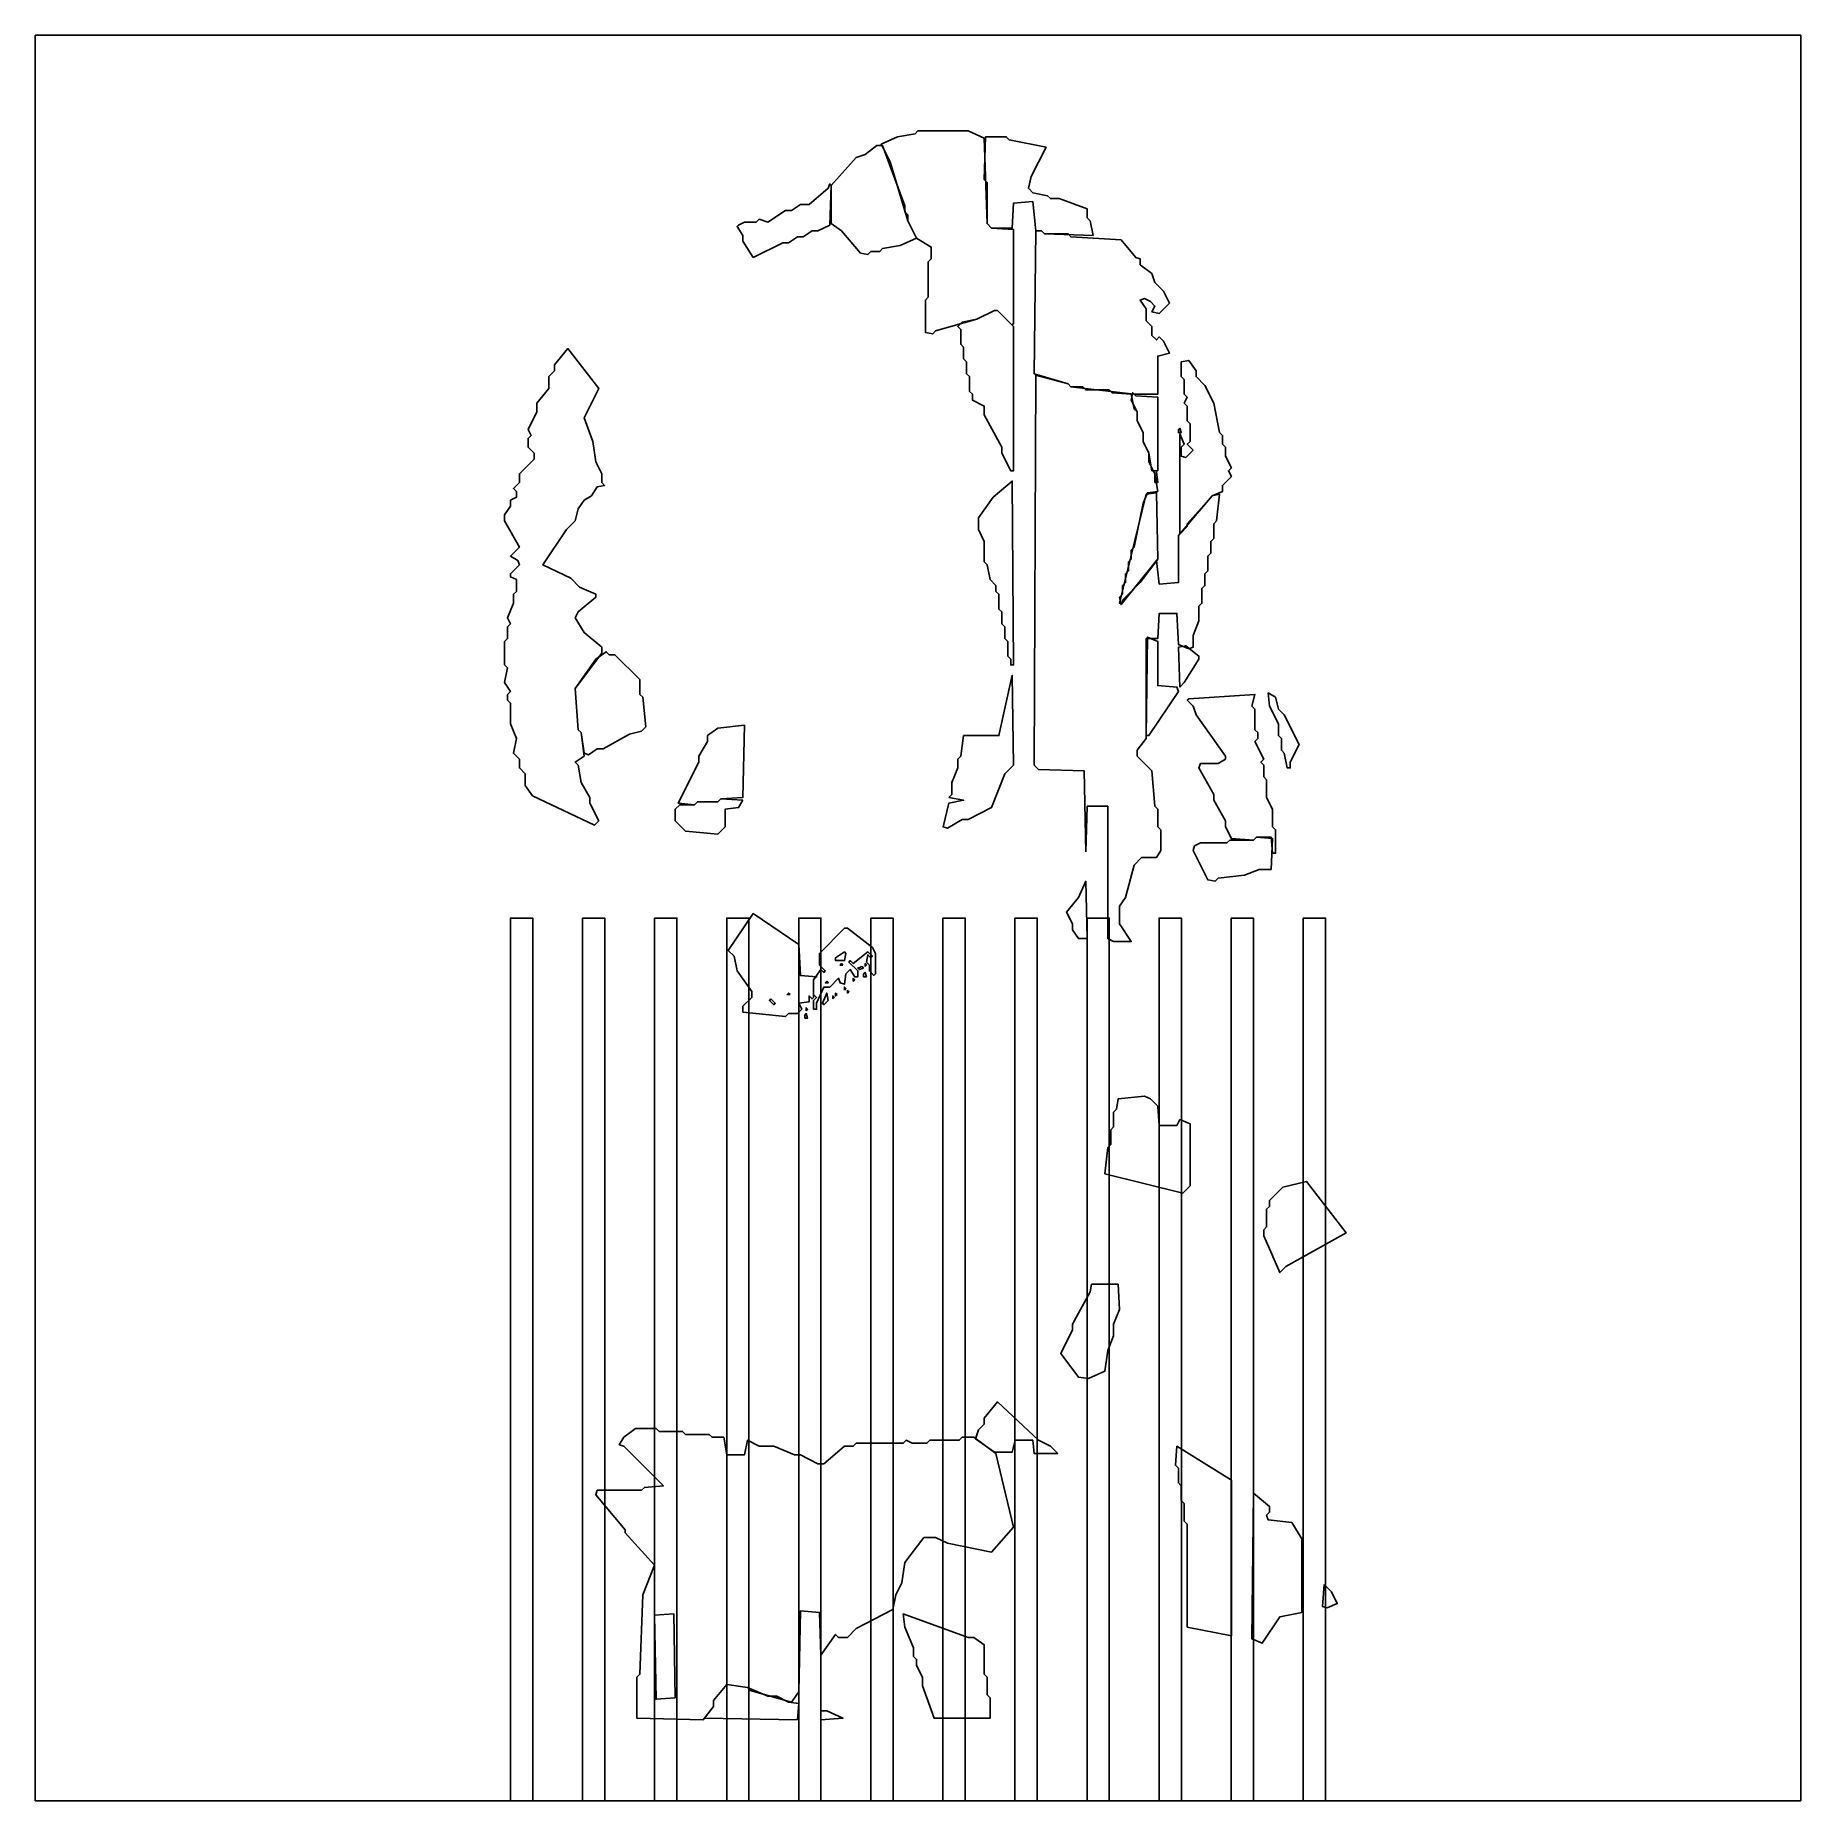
# Model space of a CAD drawing. Header units: millimetres. Extents: x 0 to 283, y 0 to 283.
import ezdxf

# ---------------------------------------------------------------- set-up
doc = ezdxf.new("R2010")
doc.units = ezdxf.units.MM
for name, color, linetype in [('CUT_OUTLINE', 5, 'Continuous'), ('CUT_SLOT', 1, 'Continuous'), ('ENG_D', 3, 'Continuous'), ('ENG_K', 2, 'Continuous'), ('ENG_L', 4, 'Continuous')]:
    doc.layers.add(name, color=color, linetype=linetype)

msp = doc.modelspace()

# ---------------------------------------------------------------- linework, layer by layer
at = {"layer": 'CUT_OUTLINE'}
msp.add_lwpolyline([(0, 0), (282.84, 0), (282.84, 282.84), (0, 282.84), (0, 0)], close=True, dxfattribs=at)
at = {"layer": 'CUT_SLOT'}
for points in [[(76.13, 0), (79.69, 0), (79.69, 141.42), (76.13, 141.42), (76.13, 0)], [(87.68, 0), (91.24, 0), (91.24, 141.42), (87.68, 141.42), (87.68, 0)], [(99.22, 0), (102.79, 0), (102.79, 141.42), (99.22, 141.42), (99.22, 0)], [(110.77, 0), (114.34, 0), (114.34, 141.42), (110.77, 141.42), (110.77, 0)], [(122.32, 0), (125.88, 0), (125.88, 141.42), (122.32, 141.42), (122.32, 0)], [(133.87, 0), (137.43, 0), (137.43, 141.42), (133.87, 141.42), (133.87, 0)], [(145.41, 0), (148.98, 0), (148.98, 141.42), (145.41, 141.42), (145.41, 0)], [(156.96, 0), (160.52, 0), (160.52, 141.42), (156.96, 141.42), (156.96, 0)], [(168.51, 0), (172.07, 0), (172.07, 141.42), (168.51, 141.42), (168.51, 0)], [(180.05, 0), (183.62, 0), (183.62, 141.42), (180.05, 141.42), (180.05, 0)], [(191.6, 0), (195.16, 0), (195.16, 141.42), (191.6, 141.42), (191.6, 0)], [(203.15, 0), (206.71, 0), (206.71, 141.42), (203.15, 141.42), (203.15, 0)]]:
    msp.add_lwpolyline(points, close=True, dxfattribs=at)
at = {"layer": 'ENG_D'}
for points in [[(143.07, 240.89), (143.07, 246.54), (143.54, 247.02), (143.54, 248.9), (141.19, 250.32), (139.77, 253.14), (136.94, 262.57), (135.53, 265.4), (138.12, 266.58), (140.95, 267.05), (141.42, 267.52), (149.44, 267.52), (152.03, 266.34), (152.5, 252.67), (153.21, 251.97), (156.74, 251.73), (156.74, 236.65), (156.51, 236.41), (154.15, 238.77), (153.68, 238.77), (150.85, 237.35), (144.25, 235.47), (143.78, 235), (142.6, 235.23), (142.6, 240.42), (143.07, 240.89)], [(113.37, 250.79), (112.43, 252.2), (112.67, 252.44), (113.61, 252.91), (115.49, 252.91), (115.97, 253.38), (117.38, 252.91), (120.21, 254.79), (121.15, 254.79), (122.57, 255.74), (123.98, 255.74), (127.04, 258.33), (127.28, 259.04), (127.51, 258.8), (127.28, 252.44), (125.39, 251.49), (124.45, 251.49), (123.04, 250.55), (122.09, 250.55), (120.68, 249.61), (119.74, 249.61), (115.02, 247.25), (113.37, 249.84), (113.37, 250.79)], [(160.04, 228.63), (160.28, 251.49), (161.22, 251.49), (161.69, 251.02), (165.46, 251.02), (165.93, 250.55), (173.95, 250.08), (176.31, 247.25), (177.01, 247.02), (177.01, 246.07), (178.9, 244.66), (179.37, 243.24), (180.78, 241.83), (181.73, 239.94), (180.08, 238.29), (178.9, 238.53), (179.37, 239.47), (178.66, 240.18), (177.72, 240.65), (177.01, 240.42), (177.96, 239), (177.96, 237.12), (178.9, 236.17), (178.9, 234.76), (179.61, 234.05), (180.08, 234.52), (180.78, 233.82), (181.73, 231.93), (179.84, 231.46), (179.84, 225.33), (176.07, 225.33), (165.93, 226.51), (165.46, 226.98), (160.04, 228.63)], [(185.5, 216.37), (184.55, 217.32), (185.03, 217.79), (185.03, 220.62), (184.55, 221.09), (184.55, 223.45), (184.08, 223.92), (184.55, 224.86), (184.08, 225.33), (184.08, 227.69), (183.61, 228.16), (183.61, 230.52), (184.79, 230.75), (185.97, 229.1), (185.97, 228.16), (187.38, 226.75), (188.8, 223.92), (189.74, 219.2), (190.21, 218.73), (190.21, 217.32), (190.68, 216.85), (190.68, 215.43), (191.63, 213.55), (191.15, 213.07), (191.63, 212.13), (190.21, 210.72), (190.21, 209.78), (188.56, 209.07), (184.55, 204.59), (184.55, 204.12), (183.38, 202.94), (183.38, 218.97), (184.08, 217.32), (183.61, 216.85), (183.61, 215.43), (184.32, 215.2), (185.5, 216.37)], [(179.37, 211.19), (179.37, 212.6), (179.61, 212.84), (179.84, 211.19), (179.37, 211.19)], [(174.18, 192.33), (174.18, 191.86), (173.71, 191.86), (177.96, 209.3), (179.61, 209.54), (179.84, 198.93), (177.01, 195.16), (174.18, 192.33)], [(91.92, 183.61), (92.87, 183.61), (96.87, 179.61), (96.87, 177.25), (97.35, 176.78), (97.82, 172.06), (97.11, 171.36), (95.22, 170.88), (90.98, 168.53), (90.04, 168.53), (88.62, 167.58), (87.92, 167.82), (87.45, 171.12), (86.97, 171.59), (86.5, 178.19), (89.8, 182.9), (91.45, 184.08), (91.92, 183.61)], [(188.8, 161.22), (186.44, 165.46), (186.68, 166.17), (189.5, 166.17), (190.68, 166.88), (190.68, 167.35), (185.97, 173.95), (185.5, 175.36), (184.55, 176.31), (184.79, 176.54), (195.4, 177.25), (194.93, 175.36), (195.4, 174.89), (195.4, 171.59), (195.87, 171.12), (195.87, 170.18), (195.4, 169.71), (196.81, 166.88), (196.34, 166.41), (196.81, 165.93), (196.81, 164.05), (197.28, 163.58), (197.28, 160.75), (198.23, 158.86), (198.23, 156.03), (198.7, 155.56), (198.7, 151.79), (198.23, 151.79), (197.99, 154.38), (195.63, 154.38), (195.16, 153.91), (191.63, 154.15), (190.68, 156.03), (190.68, 156.98), (188.8, 160.28), (188.8, 161.22)], [(197.52, 177.48), (198.7, 176.78), (199.17, 174.89), (200.11, 173.95), (202.47, 169.23), (201.05, 166.41), (201.05, 165.46), (200.58, 165.46), (200.11, 167.82), (199.64, 168.29), (199.64, 170.18), (199.17, 170.65), (199.17, 172.53), (197.75, 175.36), (197.52, 177.48)], [(113.37, 160.28), (112.67, 159.1), (110.54, 158.86), (110.54, 156.03), (109.37, 154.86), (104.18, 155.33), (102.53, 156.98), (102.53, 158.86), (103.24, 159.57), (105.59, 159.57), (106.07, 160.04), (109.37, 160.04), (109.84, 160.51), (113.37, 160.28)], [(124.69, 128.69), (124.45, 128.46), (123.98, 128.93), (123.98, 127.99), (122.33, 127.75), (122.8, 126.81), (122.09, 126.1), (120.68, 126.1), (120.21, 125.63), (113.37, 126.34), (113.37, 127.28), (114.79, 128.69), (114.79, 129.64), (112.43, 132.94), (111.96, 135.29), (111.02, 136.24), (115.02, 142.13), (122.33, 137.18), (122.57, 132.23), (125.16, 131.99), (124.69, 131.52), (124.69, 128.69)], [(117.85, 128.46), (117.62, 128.22), (118.32, 127.51), (118.56, 127.75), (117.85, 128.46)], [(120.92, 129.16), (120.68, 129.4), (120.44, 129.16), (120.92, 129.16)], [(123.27, 125.39), (123.27, 125.87), (123.51, 126.1), (123.74, 125.39), (123.27, 125.39)], [(123.51, 126.57), (123.51, 127.04), (123.74, 126.81), (123.51, 126.57)], [(94.28, 58.22), (96.17, 59.63), (99.47, 59.63), (99.94, 59.16), (103.71, 59.16), (104.18, 58.69), (107.95, 58.69), (108.42, 58.22), (110.31, 58.22), (110.78, 55.39), (113.61, 55.39), (114.08, 57.75), (115.97, 56.8), (118.32, 56.8), (121.62, 55.39), (122.57, 55.39), (125.39, 53.98), (126.34, 53.98), (129.64, 56.8), (131.05, 56.8), (131.52, 57.28), (139.06, 57.28), (139.54, 57.75), (140.48, 57.28), (142.84, 57.28), (143.31, 57.75), (148.02, 57.75), (148.49, 58.22), (150.38, 58.22), (153.91, 55.63), (156.74, 43.84), (153.21, 39.83), (146.14, 41.25), (144.25, 42.19), (142.36, 42.19), (139.3, 38.18), (138.83, 34.88), (137.89, 33), (137.41, 30.64), (131.52, 27.58), (130.11, 26.16), (128.69, 26.16), (128.22, 26.63), (125.87, 23.33), (125.63, 30.17), (122.57, 30.41), (122.33, 17.44), (121.15, 15.79), (114.55, 17.68), (114.08, 18.15), (110.78, 18.62), (108.66, 16.03), (108.66, 15.08), (107.01, 12.96), (96.4, 13.2), (96.4, 19.8), (96.87, 20.27), (97.35, 33), (99.23, 37.71), (94.52, 42.9), (94.52, 43.37), (89.8, 49.03), (90.04, 49.73), (97.11, 49.73), (97.58, 50.2), (100.64, 50.44), (94.28, 56.8), (93.57, 57.04), (94.28, 58.22)], [(102.53, 16.5), (102.29, 29.93), (99.23, 29.7), (99.47, 16.26), (102.53, 16.5)], [(152.5, 16.97), (152.97, 16.5), (152.97, 13.2), (144.01, 13.2), (142.13, 18.38), (142.13, 19.8), (141.19, 21.68), (141.19, 22.63), (140.71, 23.1), (140.71, 24.51), (139.3, 27.81), (139.06, 29.93), (149.44, 26.16), (150.38, 26.16), (152.03, 24.98), (152.03, 20.27), (152.5, 19.8), (152.5, 16.97)]]:
    msp.add_lwpolyline(points, close=True, dxfattribs=at)
at = {"layer": 'ENG_K'}
for points in [[(154.86, 215.9), (154.86, 216.85), (152.03, 222.03), (152.03, 223.45), (150.14, 224.39), (150.14, 225.33), (149.67, 225.8), (149.67, 228.16), (149.2, 228.63), (149.2, 230.52), (148.73, 230.99), (148.73, 232.87), (148.26, 233.35), (148.26, 235.7), (147.79, 236.17), (148.49, 236.88), (150.85, 237.35), (153.68, 238.77), (154.15, 238.77), (156.74, 236.17), (156.74, 213.07), (156.27, 213.07), (154.86, 215.9)], [(168.29, 152.03), (168.06, 164.99), (160.75, 165.23), (160.04, 165.93), (160.28, 228.4), (165.46, 226.98), (165.93, 226.51), (167.82, 226.51), (168.29, 226.04), (172.06, 226.04), (172.53, 225.57), (175.6, 225.33), (176.07, 222.97), (176.54, 222.5), (176.54, 221.09), (177.48, 219.2), (177.48, 217.79), (178.43, 215.9), (178.43, 214.49), (179.37, 212.6), (179.84, 209.78), (178.19, 209.54), (177.48, 207.89), (176.07, 200.82), (175.6, 200.35), (175.6, 198.93), (175.13, 198.46), (175.13, 197.05), (174.66, 196.58), (174.66, 195.16), (174.18, 194.69), (174.18, 193.28), (173.71, 192.8), (173.95, 191.63), (179.61, 198.7), (180.08, 194.93), (183.14, 195.16), (183.14, 202.7), (188.56, 209.07), (189.74, 209.3), (189.27, 205.06), (188.8, 204.59), (188.8, 202.23), (188.33, 201.76), (188.33, 199.88), (187.85, 199.4), (187.85, 197.05), (187.38, 196.58), (187.38, 194.69), (186.91, 194.22), (186.91, 191.86), (186.44, 191.39), (186.44, 189.03), (185.5, 186.68), (185.5, 184.79), (184.79, 184.55), (183.14, 185.26), (182.9, 190.21), (180.08, 190.21), (179.84, 186.2), (177.96, 186.2), (177.96, 170.18), (176.54, 168.29), (176.54, 167.35), (178.9, 164.99), (179.37, 159.33), (179.84, 158.86), (179.84, 156.03), (180.31, 155.56), (180.31, 152.26), (179.61, 151.09), (177.25, 151.09), (176.07, 149.91), (174.66, 144.72), (173.71, 143.31), (173.71, 140.48), (175.6, 137.65), (172.77, 137.65), (171.83, 138.12), (171.83, 159.33), (168.53, 159.33), (168.29, 152.03)], [(155.8, 183.38), (155.8, 185.73), (155.33, 186.2), (155.33, 188.09), (154.86, 188.56), (154.86, 190.45), (154.38, 190.92), (154.38, 193.28), (153.91, 193.75), (153.91, 194.69), (152.97, 195.63), (152.5, 197.99), (152.03, 198.46), (152.03, 201.76), (151.09, 203.65), (151.09, 205.53), (153.44, 208.83), (156.51, 211.42), (156.74, 181.96), (156.27, 181.96), (156.27, 182.9), (155.8, 183.38)], [(146.37, 160.75), (146.84, 161.22), (146.84, 163.11), (147.79, 165.46), (147.79, 166.88), (148.26, 167.35), (148.73, 170.65), (154.38, 170.65), (156.51, 180.31), (156.74, 165.93), (155.33, 164.52), (153.21, 159.1), (149.44, 157.21), (148.49, 157.21), (146.14, 155.8), (145.43, 156.03), (146.37, 159.81), (148.73, 160.28), (146.37, 160.75)], [(167.11, 144.72), (168.29, 147.31), (168.53, 138.12), (167.11, 138.12), (166.17, 139.54), (166.17, 140.48), (165.23, 142.36), (167.11, 144.72)], [(172.77, 110.31), (173.24, 110.78), (173.48, 112.43), (177.72, 112.9), (178.66, 112.43), (179.84, 111.25), (180.08, 108.19), (182.9, 108.19), (183.38, 109.13), (185.03, 108.42), (185.03, 98.52), (183.85, 97.35), (171.36, 100.41), (171.83, 104.65), (172.3, 105.12), (172.3, 107.48), (172.77, 107.95), (172.77, 110.31)], [(197.75, 96.17), (199.88, 98.29), (203.65, 99.23), (210.01, 90.98), (200.35, 85.56), (199.4, 84.62), (196.81, 90.51), (196.81, 91.45), (197.28, 91.92), (197.28, 94.75), (197.75, 95.22), (197.75, 96.17)], [(169.23, 82.73), (173.48, 82.73), (173.71, 78.72), (172.77, 76.37), (172.77, 74.48), (171.83, 72.12), (171.36, 68.83), (168.76, 67.65), (167.11, 67.88), (164.28, 71.65), (166.17, 75.42), (166.17, 76.37), (169, 81.55), (169.23, 82.73)], [(151.09, 59.4), (152.03, 60.34), (152.03, 61.28), (154.15, 63.88), (160.75, 57.75), (162.63, 56.8), (163.81, 55.63), (160.04, 55.63), (159.81, 57.75), (156.98, 57.75), (156.51, 55.86), (153.68, 55.86), (150.61, 57.98), (151.09, 59.4)], [(183.14, 53.27), (182.67, 53.74), (182.9, 56.8), (191.63, 51.38), (191.63, 26.4), (184.55, 27.81), (184.55, 44.31), (184.08, 44.78), (184.08, 47.61), (183.61, 48.08), (183.61, 50.44), (183.14, 50.91), (183.14, 53.27)], [(202.94, 41.96), (202.94, 30.17), (199.4, 29.46), (196.58, 25.22), (194.93, 25.93), (195.16, 49.26), (197.75, 47.14), (197.75, 46.2), (197.28, 45.73), (197.52, 45.02), (201.29, 44.55), (202.94, 41.96)], [(206.48, 34.65), (207.65, 33.47), (208.6, 31.58), (206.95, 30.88), (206.24, 31.11), (206.48, 34.65)], [(120.68, 15.79), (122.33, 15.56), (122.09, 12.96), (107.24, 13.2), (108.66, 15.08), (108.66, 16.03), (110.78, 18.62), (114.08, 18.15), (117.38, 16.73), (118.79, 16.73), (120.68, 15.79)], [(125.87, 12.96), (125.87, 14.38), (126.81, 14.38), (129.4, 13.2), (125.87, 12.96)]]:
    msp.add_lwpolyline(points, close=True, dxfattribs=at)
at = {"layer": 'ENG_L'}
for points in [[(161.22, 251.49), (160.28, 251.49), (159.81, 256.21), (156.74, 255.97), (156.51, 251.97), (153.21, 251.97), (152.5, 252.67), (152.5, 259.27), (152.03, 259.74), (152.26, 266.58), (155.56, 266.58), (156.03, 266.11), (161.93, 264.93), (159.57, 260.22), (159.1, 258.33), (159.81, 257.62), (162.16, 257.15), (162.63, 256.68), (164.05, 256.68), (168.53, 255.03), (168.53, 253.62), (169, 253.14), (169.47, 250.79), (161.69, 251.02), (161.22, 251.49)], [(129.16, 251.49), (127.51, 252.67), (127.51, 258.8), (131.52, 263.28), (132.94, 263.75), (134.82, 265.17), (135.76, 265.17), (139.3, 255.5), (139.3, 254.56), (139.77, 254.09), (139.77, 253.14), (141.19, 250.32), (138.59, 249.14), (135.76, 248.67), (135.29, 248.19), (133.88, 248.19), (133.41, 247.72), (132.23, 247.96), (129.16, 251.49)], [(77.07, 170.18), (76.13, 172.53), (76.13, 175.83), (75.66, 176.31), (75.66, 177.25), (76.13, 177.72), (75.19, 179.13), (75.66, 181.49), (75.19, 181.96), (75.19, 185.73), (75.66, 186.2), (75.66, 188.09), (76.13, 188.56), (75.66, 189.5), (76.6, 191.86), (76.6, 193.28), (77.07, 193.75), (77.07, 195.63), (76.13, 196.1), (76.13, 196.58), (77.55, 197.99), (77.31, 198.7), (76.13, 199.4), (77.55, 200.82), (75.19, 205.06), (75.19, 206), (76.13, 207.42), (76.13, 208.36), (77.07, 208.83), (77.07, 209.78), (76.6, 210.25), (77.55, 211.19), (77.55, 212.6), (79.9, 214.96), (79.9, 215.9), (78.96, 216.85), (78.96, 218.26), (79.43, 218.73), (78.96, 219.67), (80.37, 222.5), (80.37, 223.92), (82.26, 226.27), (82.26, 228.16), (83.2, 229.1), (83.2, 230.05), (85.32, 232.64), (90.27, 226.27), (87.92, 221.56), (89.33, 217.79), (89.8, 214.49), (90.75, 212.6), (90.75, 211.19), (91.22, 210.72), (90.04, 210.48), (89.1, 209.07), (87.92, 208.36), (86.97, 206.95), (86.5, 205.06), (85.09, 203.65), (81.32, 197.99), (85.8, 195.87), (87.21, 194.45), (89.8, 193.28), (89.8, 192.8), (86.97, 190.45), (86.5, 189.5), (87.92, 187.15), (90.75, 184.79), (90.75, 183.85), (86.5, 178.19), (86.97, 171.59), (87.45, 171.12), (87.92, 167.35), (86.5, 166.41), (86.97, 165.93), (87.45, 163.11), (88.86, 160.75), (88.86, 159.81), (90.27, 156.98), (89.57, 156.27), (79.67, 160.98), (78.49, 162.63), (78.49, 164.52), (77.55, 165.46), (77.55, 166.88), (76.6, 167.82), (77.07, 170.18)], [(177.48, 219.2), (176.54, 221.09), (176.54, 222.5), (175.6, 224.39), (175.83, 225.57), (176.31, 225.1), (179.84, 224.86), (179.84, 213.07), (178.9, 213.07), (178.43, 215.9), (177.48, 217.79), (177.48, 219.2)], [(183.38, 219.91), (183.61, 219.2), (183.14, 219.2), (183.14, 219.67), (183.38, 219.91)], [(183.14, 177.72), (178.43, 170.65), (177.96, 170.65), (178.19, 186.44), (179.84, 185.73), (179.84, 178.66), (182.9, 178.43), (183.14, 177.72)], [(184.08, 179.13), (183.38, 178.43), (183.14, 184.79), (184.32, 185.03), (186.44, 183.38), (186.44, 182.9), (184.08, 179.13)], [(113.61, 172.3), (113.37, 160.75), (109.84, 160.51), (109.37, 160.04), (106.07, 160.04), (105.59, 159.57), (103, 159.81), (106.3, 166.41), (106.3, 167.35), (107.72, 169.71), (107.72, 170.65), (109.37, 171.83), (113.61, 172.3)], [(195.16, 153.91), (195.63, 154.38), (198.23, 154.15), (197.99, 149.2), (196.1, 149.2), (193.75, 148.26), (189.5, 147.79), (189.03, 147.31), (187.85, 147.55), (185.5, 152.26), (185.73, 152.97), (186.68, 153.44), (190.92, 153.44), (191.39, 153.91), (195.16, 153.91)], [(133.17, 134.35), (133.41, 135.53), (133.88, 135.06), (134.11, 135.29), (133.41, 136), (131.05, 134.11), (130.58, 134.59), (130.34, 134.35), (131.76, 132.94), (131.76, 131.99), (131.29, 131.99), (130.58, 133.17), (129.87, 132.46), (129.64, 130.81), (128.93, 131.05), (128.69, 131.76), (127.28, 130.34), (126.34, 130.34), (125.16, 127.75), (125.16, 126.81), (124.69, 126.81), (124.69, 128.22), (125.16, 128.69), (124.69, 129.16), (124.69, 131.52), (125.87, 133.17), (126.34, 132.7), (126.57, 132.94), (125.63, 133.88), (125.63, 135.76), (129.64, 139.77), (130.11, 139.77), (134.11, 136.71), (134.59, 135.76), (134.59, 132.46), (134.35, 132.23), (133.64, 132.94), (133.64, 133.88), (133.17, 134.35)], [(129.87, 135.76), (129.64, 136), (128.22, 135.06), (128.22, 134.59), (129.64, 134.59), (129.87, 135.76)], [(129.4, 133.88), (129.16, 134.11), (128.93, 133.88), (129.4, 133.88)], [(132.7, 133.41), (131.99, 133.17), (131.76, 133.41), (132.46, 133.64), (132.7, 133.41)], [(132.94, 133.64), (132.94, 134.11), (133.17, 133.88), (132.94, 133.64)], [(126.81, 131.29), (126.57, 131.05), (127.04, 131.05), (126.81, 131.29)], [(129.64, 129.87), (129.64, 130.34), (129.87, 130.11), (129.64, 129.87)], [(131.05, 131.76), (131.29, 131.52), (131.05, 131.29), (131.05, 131.76)], [(133.17, 131.99), (132.7, 131.99), (132.7, 132.46), (132.94, 132.7), (133.17, 131.99)], [(127.04, 128.22), (126.34, 127.51), (126.1, 127.75), (126.81, 129.4), (127.04, 128.22)], [(127.75, 128.46), (127.75, 128.93), (127.99, 128.69), (127.75, 128.46)], [(128.46, 129.16), (128.22, 128.93), (128.22, 129.4), (128.46, 129.16)], [(130.11, 129.87), (130.34, 129.64), (130.11, 129.4), (130.11, 129.87)]]:
    msp.add_lwpolyline(points, close=True, dxfattribs=at)

doc.saveas('drawing.dxf')
